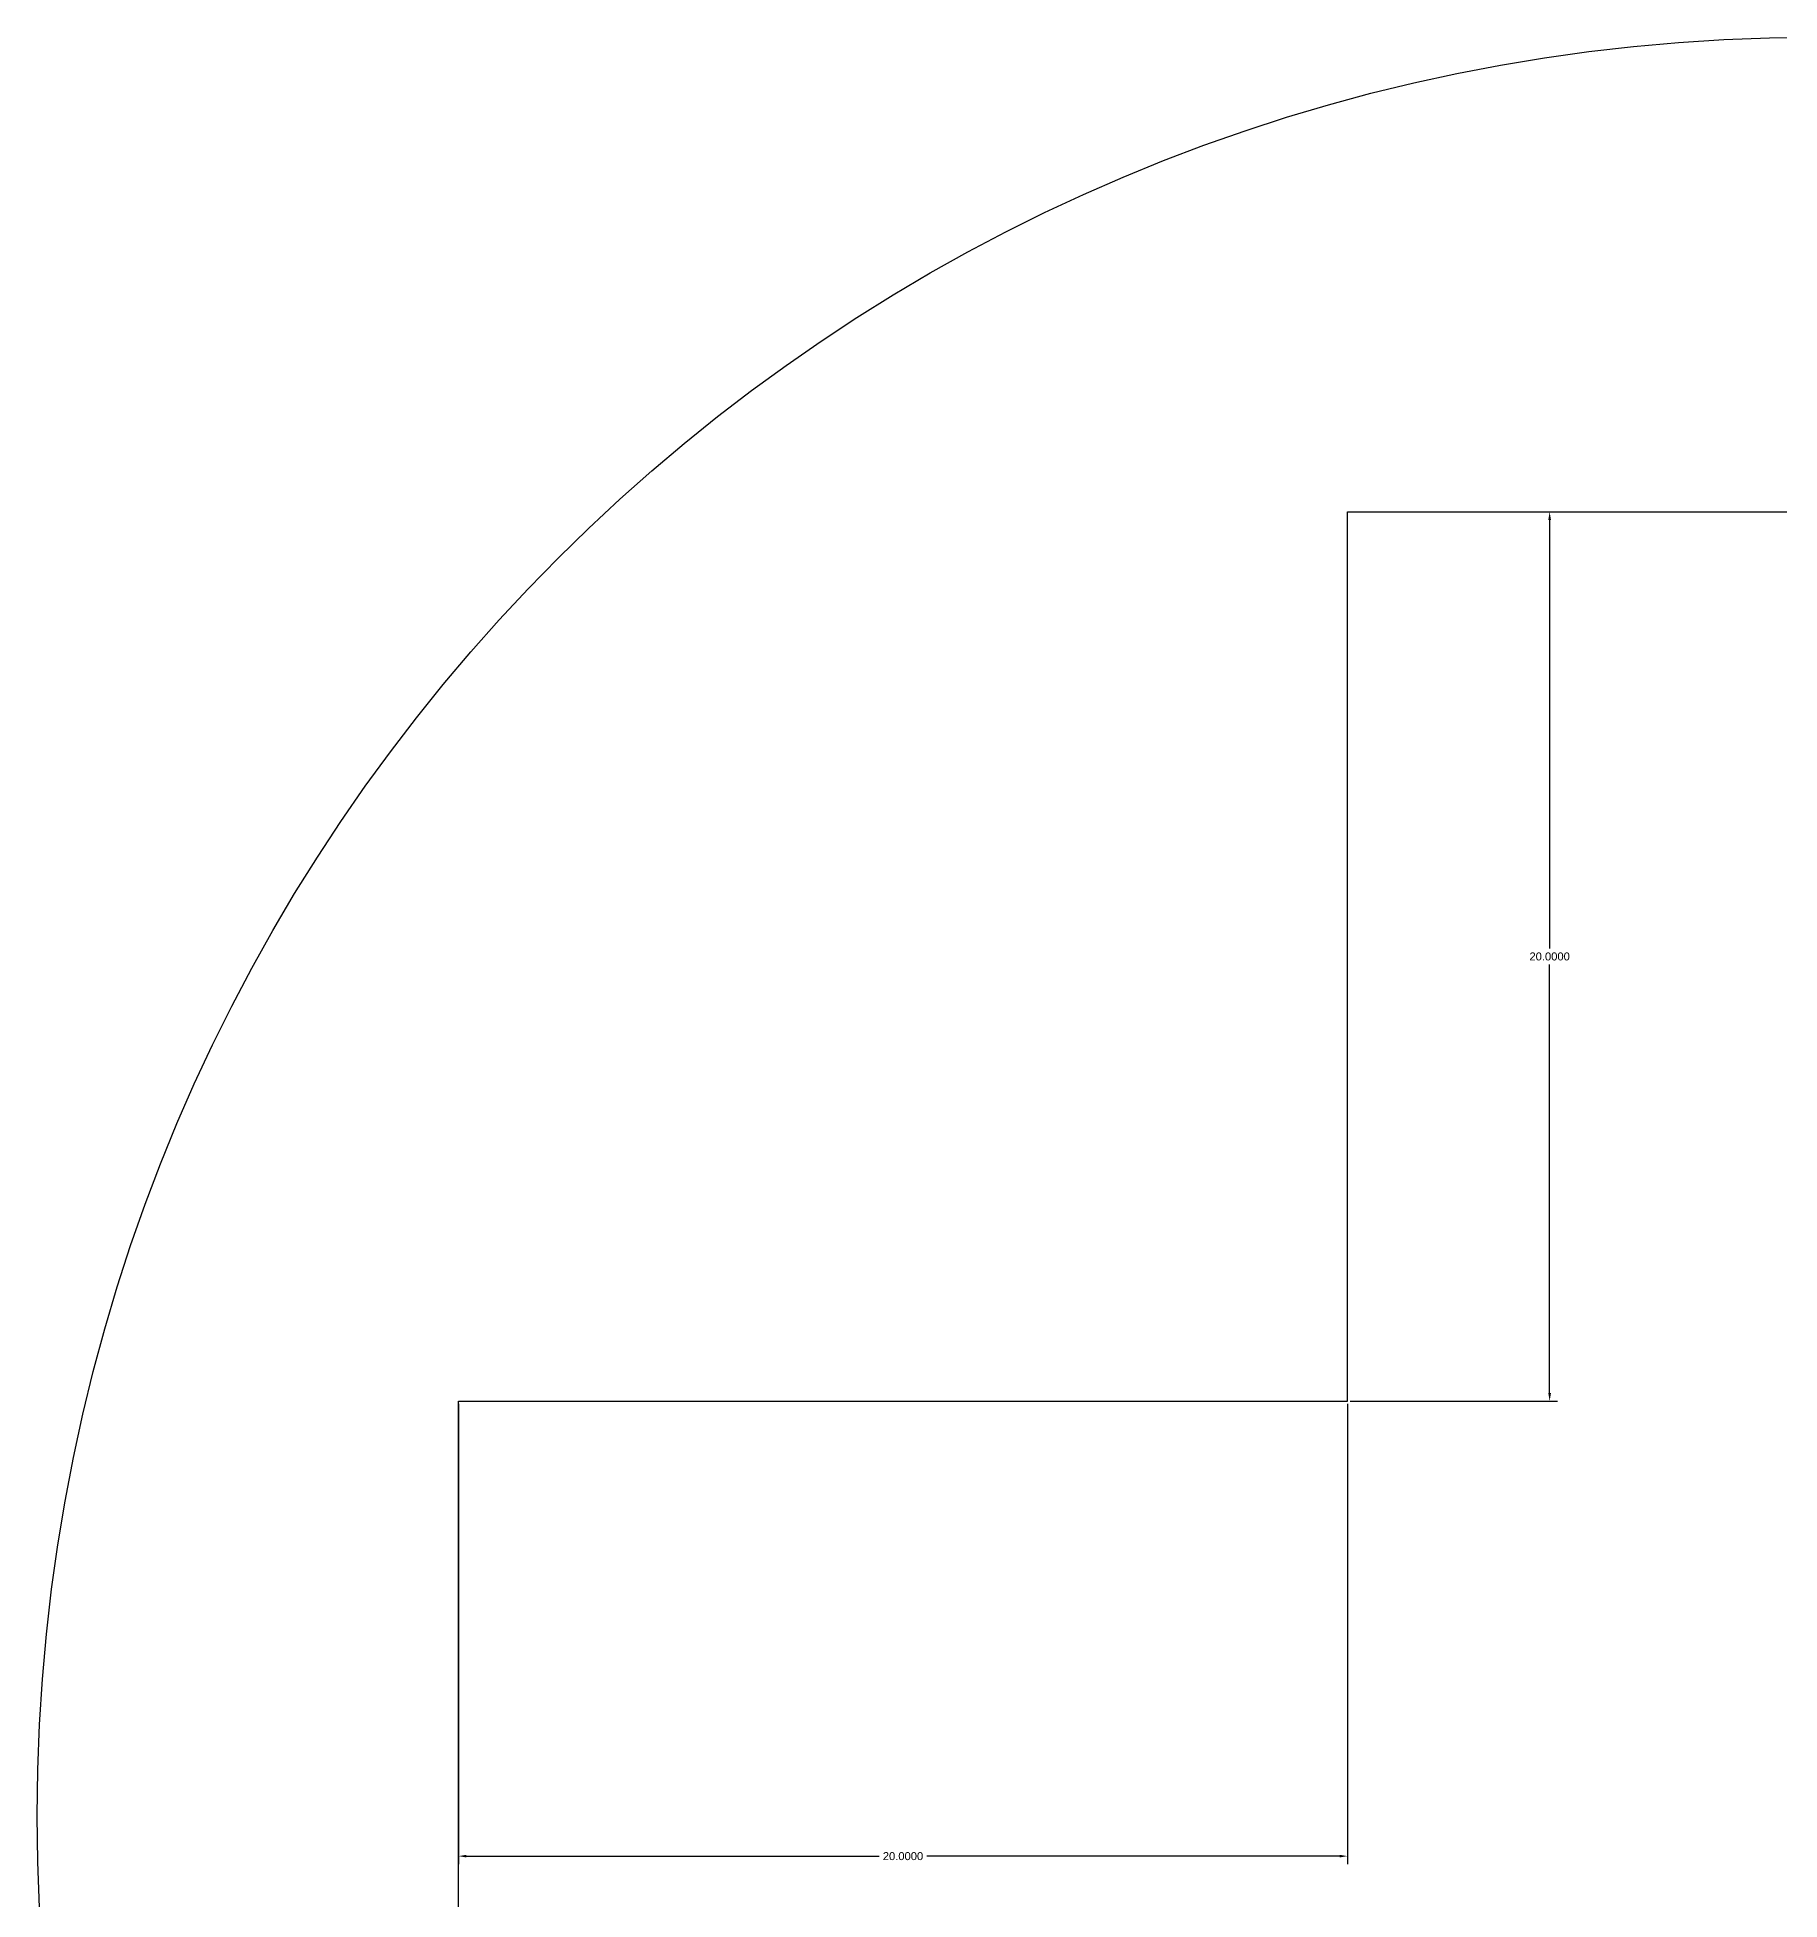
# Model space of a CAD drawing. Header units: inches. Extents: x 7 to 341, y -19 to 98.
# Drawn here: x 188.53 to 227.73, y 50.97 to 92.86 of the extents above; entities that cross this region are included whole.
import ezdxf

# ---------------------------------------------------------------- set-up
doc = ezdxf.new("R2010")
doc.units = ezdxf.units.IN
doc.header["$MEASUREMENT"] = 0
doc.styles.get("Standard").update_dxf_attribs({"font": 'arial.ttf'})
doc.dimstyles.get("Standard").update_dxf_attribs({"dimtxt": 0.18, "dimasz": 0.18, "dimexe": 0.18, "dimexo": 0.0625, "dimgap": 0.09, "dimtad": 0, "dimtih": 1, "dimtoh": 1, "dimdec": 4, "dimzin": 0, "dimdsep": 46, "dimtxsty": 'Standard', "dimcen": 0.09, "dimadec": 0, "dimazin": 0, "dimtfac": 1, "dimtdec": 4, "dimtofl": 0, "dimtmove": 0, "dimatfit": 3, "dimfxl": 1, "dimtolj": 1, "dimtzin": 0, "dimarcsym": 0})

# ---------------------------------------------------------------- blocks, each defined once
blk = doc.blocks.new('*D17')
at = {"color": 0, "lineweight": -2, "transparency": 16777216}
for p, q in [((218.07, 82.182), (228.71, 82.182)), ((228.53, 82.002), (228.53, 52.364)), ((228.53, 22.362), (228.53, 52)), ((218.07, 22.182), (228.71, 22.182))]:
    blk.add_line(p, q, dxfattribs=at)
at = {"color": 0, "transparency": 16777216}
for points in [[(228.5, 82.002), (228.56, 82.002), (228.53, 82.182)], [(228.5, 22.362), (228.56, 22.362), (228.53, 22.182)]]:
    blk.add_solid(points, dxfattribs=at)
at = {"layer": 'Defpoints', "color": 0, "transparency": 16777216}
for p in [(218.007, 82.182), (218.007, 22.182), (228.53, 22.182)]:
    blk.add_point(p, dxfattribs=at)
at = {"color": 0, "transparency": 16777216, "insert": (228.53, 52.182), "char_height": 0.18, "attachment_point": 5}
blk.add_mtext('\\A1;60.0000', dxfattribs=at)
blk = doc.blocks.new('*D18')
at = {"color": 0, "lineweight": -2, "transparency": 16777216}
for p, q in [((218.07, 82.182), (222.734, 82.182)), ((222.554, 82.002), (222.554, 72.364)), ((222.554, 62.362), (222.554, 72)), ((218.07, 62.182), (222.734, 62.182))]:
    blk.add_line(p, q, dxfattribs=at)
at = {"color": 0, "transparency": 16777216}
for points in [[(222.524, 82.002), (222.584, 82.002), (222.554, 82.182)], [(222.524, 62.362), (222.584, 62.362), (222.554, 62.182)]]:
    blk.add_solid(points, dxfattribs=at)
at = {"layer": 'Defpoints', "color": 0, "transparency": 16777216}
for p in [(218.007, 82.182), (218.007, 62.182), (222.554, 62.182)]:
    blk.add_point(p, dxfattribs=at)
at = {"color": 0, "transparency": 16777216, "insert": (222.554, 72.182), "char_height": 0.18, "attachment_point": 5}
blk.add_mtext('\\A1;20.0000', dxfattribs=at)
blk = doc.blocks.new('*D20')
at = {"color": 0, "lineweight": -2, "transparency": 16777216}
for p, q in [((198.007, 62.12), (198.007, 51.769)), ((218.007, 62.12), (218.007, 51.769)), ((198.187, 51.949), (207.472, 51.949)), ((217.827, 51.949), (208.542, 51.949))]:
    blk.add_line(p, q, dxfattribs=at)
at = {"color": 0, "transparency": 16777216}
for points in [[(198.187, 51.979), (198.187, 51.919), (198.007, 51.949)], [(217.827, 51.979), (217.827, 51.919), (218.007, 51.949)]]:
    blk.add_solid(points, dxfattribs=at)
at = {"layer": 'Defpoints', "color": 0, "transparency": 16777216}
for p in [(198.007, 62.182), (218.007, 62.182), (218.007, 51.949)]:
    blk.add_point(p, dxfattribs=at)
at = {"color": 0, "transparency": 16777216, "insert": (208.007, 51.949), "char_height": 0.18, "attachment_point": 5}
blk.add_mtext('\\A1;20.0000', dxfattribs=at)

msp = doc.modelspace()

# ---------------------------------------------------------------- linework, layer by layer
for p, q in [((218.00725, 82.18222), (238.00725, 82.18222)), ((218.00725, 62.18222), (218.00725, 82.18222)), ((198.00725, 42.18222), (198.00725, 62.18222)), ((198.00725, 62.18222), (218.00725, 62.18222))]:
    msp.add_line(p, q)
msp.add_circle((228.53072, 52.85522), 40)

# ---------------------------------------------------------------- dimensions: what is measured, and where the dimension line sits
for base, p2, picture, middle in [((228.53032, 22.18222), (218.00725, 22.18222), '*D17', (228.53032, 52.18222)), ((222.55355, 62.18222), (218.00725, 62.18222), '*D18', (222.55355, 72.18222))]:
    dim = msp.add_linear_dim(base=base, p1=(218.00725, 82.18222), p2=p2, angle=90, dimstyle='Standard')
    dim.commit()
    dim.dimension.update_dxf_attribs({"geometry": picture, "text_midpoint": middle})
dim = msp.add_linear_dim(base=(218.00725, 51.94859), p1=(198.00725, 62.18222), p2=(218.00725, 62.18222), dimstyle='Standard')
dim.commit()
dim.dimension.update_dxf_attribs({"geometry": '*D20', "text_midpoint": (208.00725, 51.94859)})

doc.saveas('drawing.dxf')
